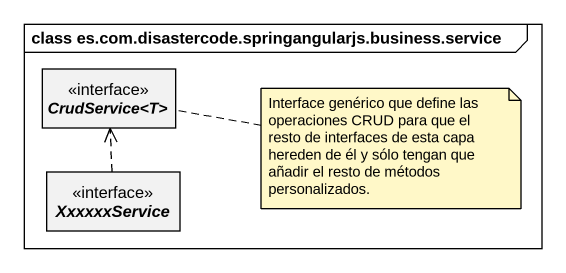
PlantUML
@startuml
mainframe class es.com.disastercode.springangularjs.business.service
hide circle
hide empty members
interface "CrudService<T>" as CrudService_T
interface XxxxxxService
XxxxxxService .up.> CrudService_T
note right of CrudService_T : Interface genérico que define las operaciones CRUD para que el resto de interfaces de esta capa hereden de él y sólo tengan que añadir el resto de métodos personalizados.
@enduml
